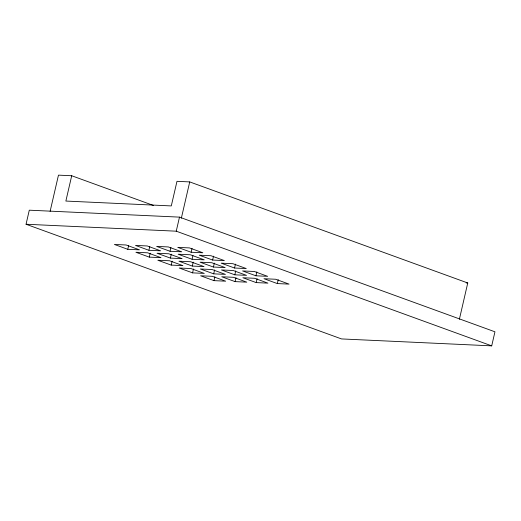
<?xml version="1.0" encoding="UTF-8"?>
<svg xmlns="http://www.w3.org/2000/svg" width="521" height="521" viewBox="0 0 521 521"><rect width="100%" height="100%" fill="white"/><g stroke="black" fill="none" stroke-linecap="round" stroke-linejoin="round"><path stroke-width="0.78" d="M26.05 224.245L29.293 210.184L179.491 217.127L494.95 331.805L491.707 345.866L341.509 338.924L26.05 224.245L176.241 231.187L491.707 345.866M50.107 211.357L58.469 175.134L71.709 175.746L153.441 205.456M71.709 175.746L65.867 201.054L171.292 205.925L176.977 181.321L189.722 181.914L467.754 282.988L459.379 319.288M127.762 249.305L139.491 249.846L126.128 244.987L114.392 244.447L127.762 249.305L128.661 245.398M148.882 250.282L160.611 250.822L147.248 245.964L135.512 245.424L148.882 250.282L149.781 246.374M149.266 257.12L161.002 257.667L147.638 252.809L135.903 252.262L149.266 257.12L150.172 253.219M170.002 251.259L181.738 251.799L168.368 246.941L156.632 246.394L170.002 251.259L170.901 247.351M176.241 231.187L179.491 217.127M170.393 258.097L182.122 258.644L168.758 253.786L157.023 253.239L170.393 258.097L171.292 254.196M181.341 218.208L189.722 181.914M171.194 265.091L182.923 265.632L169.559 260.774L157.824 260.233L171.194 265.091L172.093 261.184M191.122 252.236L202.858 252.776L189.488 247.918L177.752 247.371L191.122 252.236L192.021 248.328M192.047 259.269L204.252 259.836L190.347 254.782L178.143 254.215L192.047 259.269L192.946 255.362M192.314 266.068L204.043 266.609L190.679 261.75L178.944 261.21L192.314 266.068L193.213 262.161M192.581 272.867L204.31 273.408L190.946 268.549L179.211 268.009L192.581 272.867L193.48 268.96M212.633 260.051L224.369 260.591L210.998 255.733L199.263 255.192L212.633 260.051L213.532 256.143M213.434 267.045L225.17 267.586L211.8 262.727L200.064 262.187L213.434 267.045L214.333 263.138M213.701 273.844L225.43 274.385L212.067 269.526L200.331 268.986L213.701 273.844L214.6 269.937M213.968 280.643L225.697 281.184L212.334 276.325L200.598 275.785L213.968 280.643L214.867 276.736M234.554 268.022L246.29 268.562L232.92 263.704L221.184 263.164L234.554 268.022L235.453 264.114M234.821 274.821L246.557 275.362L233.187 270.503L221.451 269.963L234.821 274.821L235.72 270.913M235.088 281.62L246.817 282.161L233.454 277.302L221.718 276.762L235.088 281.62L235.987 277.713M255.941 275.798L267.677 276.338L254.307 271.48L242.571 270.94L255.941 275.798L256.84 271.89M256.208 282.597L267.944 283.137L254.574 278.279L242.838 277.739L256.208 282.597L257.107 278.689M277.328 283.574L289.064 284.114L275.694 279.256L263.958 278.709L277.328 283.574L278.227 279.666M466.165 282.91L467.754 282.988"/></g></svg>
